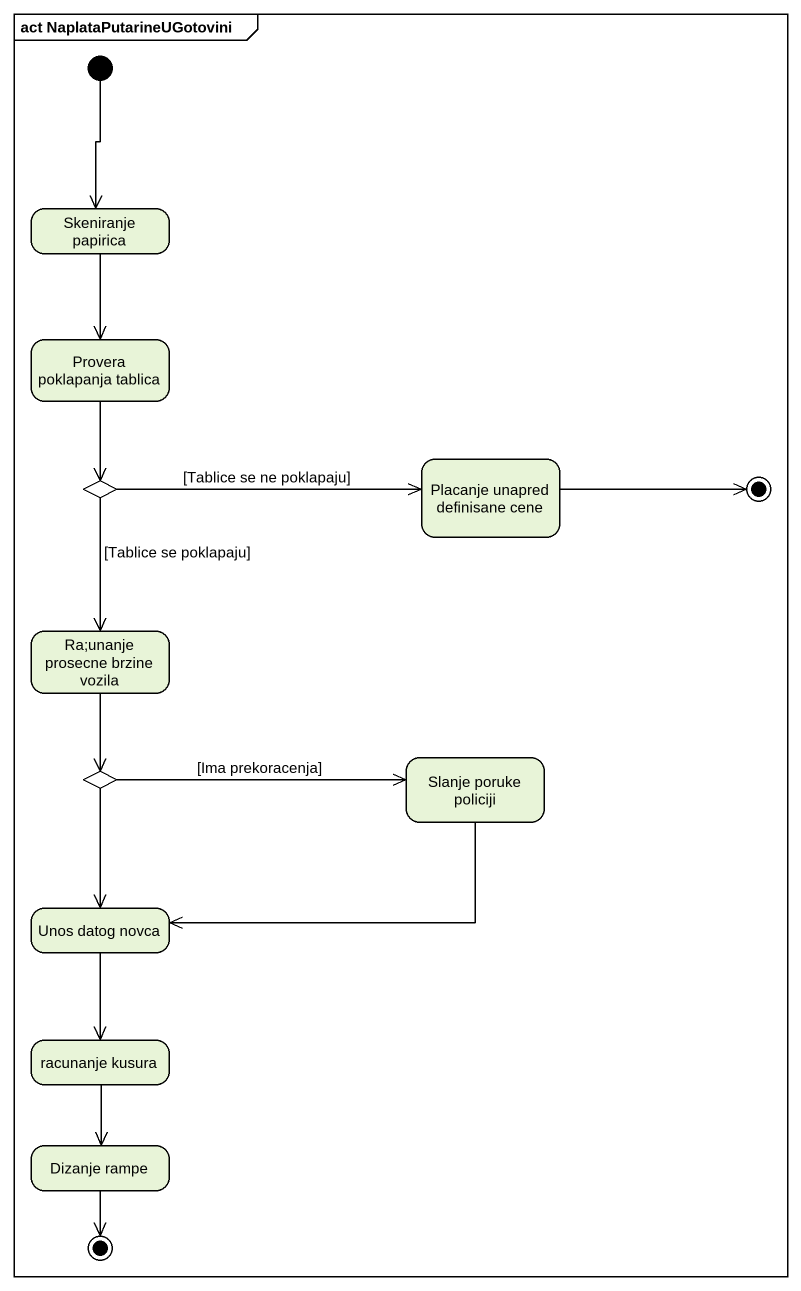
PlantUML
@startuml
mainframe act NaplataPutarineUGotovini
hide empty description
state "Skeniranje papirica" as Skeniranje_papirica
state "Provera poklapanja tablica" as Provera_poklapanja_tablica
state choice1 <<choice>>
state "Placanje unapred definisane cene" as Placanje_unapred_definisane
state final1 <<end>>
state "Ra;unanje prosecne brzine vozila" as Ra_unanje_prosecne_brzine
state "Slanje poruke policiji" as Slanje_poruke_policiji
state choice2 <<choice>>
state "Unos datog novca" as Unos_datog_novca
state "racunanje kusura" as racunanje_kusura
state "Dizanje rampe" as Dizanje_rampe
state final2 <<end>>
[*] --> Skeniranje_papirica
Skeniranje_papirica --> Provera_poklapanja_tablica
Provera_poklapanja_tablica --> choice1
choice1 -right-> Placanje_unapred_definisane : [Tablice se ne poklapaju]
choice1 --> Ra_unanje_prosecne_brzine : [Tablice se poklapaju]
Placanje_unapred_definisane -right-> final1
Ra_unanje_prosecne_brzine --> choice2
Slanje_poruke_policiji -left-> Unos_datog_novca
choice2 -right-> Slanje_poruke_policiji : [Ima prekoracenja]
choice2 --> Unos_datog_novca
Unos_datog_novca --> racunanje_kusura
racunanje_kusura --> Dizanje_rampe
Dizanje_rampe --> final2
@enduml
